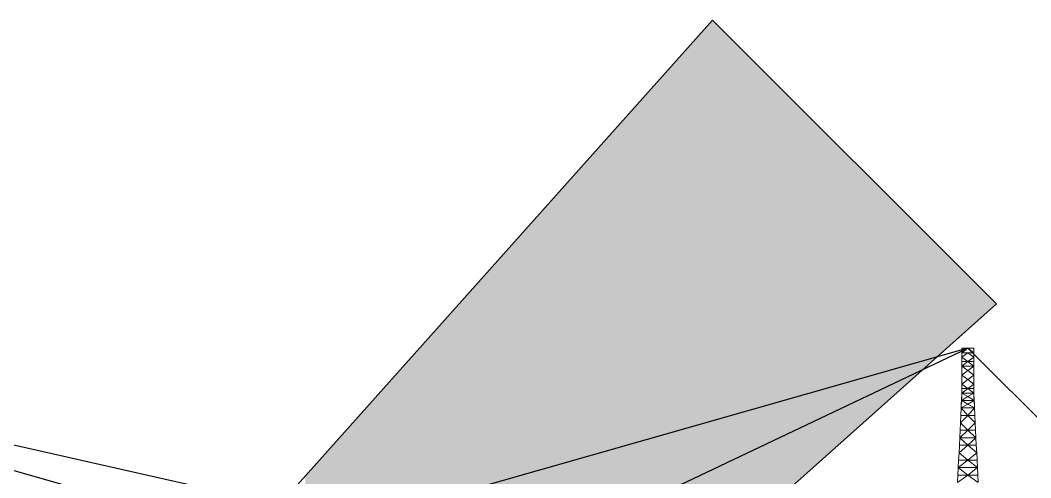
# Model space of a CAD drawing. Header units: millimetres. Extents: x 674 to 5889, y -153 to 3954.
# Drawn here: x 1931.7 to 2107, y 2016.6 to 2096.1 of the extents above; entities that cross this region are included whole.
import ezdxf

# ---------------------------------------------------------------- set-up
doc = ezdxf.new("R2010")
doc.units = ezdxf.units.MM
for name, color, linetype, transparency in [('Cables2', 3, 'Continuous', 0.65), ('Effective Aperture Area', 2, 'Continuous', 0.75), ('Effective Aperture2', 2, 'Continuous', 0.9)]:
    doc.layers.add(name, color=color, linetype=linetype, transparency=transparency)
doc.layers.add('Ropes', color=3, linetype='Continuous')
doc.layers.add('Towers', color=1, linetype='Continuous', lineweight=0)

msp = doc.modelspace()

# ---------------------------------------------------------------- hatches: boundary and pattern name
at = {"layer": 'Effective Aperture2'}
h = msp.add_hatch(color=256, dxfattribs=at)
h.dxf.hatch_style = 1
h.paths.add_polyline_path([(1976.072, 1989.293), (1976.072, 2006.44), (1971.758, 2006.44), (1936.318, 1966.733)])
h.paths.add_polyline_path([(1998.611, 2011.403), (1981.172, 2016.64), (1981.172, 2006.44)])
h.paths.add_polyline_path([(2004.167, 2005.237), (2003.566, 2005.838), (2006.701, 2008.973), (1998.611, 2011.403), (1981.172, 2006.44), (1976.072, 2006.44), (1976.072, 1989.293)])
h.paths.add_polyline_path([(2076.395, 2071.454), (2051.767, 2096.082), (1980.862, 2016.64), (1981.172, 2016.64), (1998.611, 2011.403), (2023.398, 2018.457)])
h.paths.add_polyline_path([(2101.023, 2046.826), (2076.395, 2071.454), (2023.398, 2018.457), (2090.697, 2037.61)])
h.paths.add_polyline_path([(2090.697, 2037.61), (2023.398, 2018.457), (2014.384, 2009.444), (2017.991, 2005.838), (2017.795, 2005.642), (2045.543, 1997.308)])
h.paths.add_polyline_path([(2023.398, 2018.457), (1998.611, 2011.403), (2006.701, 2008.973), (2010.778, 2013.05), (2014.384, 2009.444)])
h.paths.add_polyline_path([(2045.543, 1997.308), (2017.795, 2005.642), (2010.778, 1998.625), (2010.177, 1999.226), (1976.072, 1939.129), (1976.072, 1935.304)])
h.paths.add_polyline_path([(1976.072, 1939.129), (1971.674, 1931.378), (1976.072, 1935.304)])

# ---------------------------------------------------------------- linework, layer by layer
at = {"layer": 'Cables2'}
for p, q in [((2003.566, 2005.838), (1856.072, 2039.14)), ((2010.778, 1998.625), (2096.072, 2039.14))]:
    msp.add_line(p, q, dxfattribs=at)
at = {"layer": 'Effective Aperture Area'}
for p, q in [((1936.318, 1966.733), (2051.767, 2096.082)), ((2051.767, 2096.082), (2101.023, 2046.826)), ((1971.674, 1931.378), (2101.023, 2046.826))]:
    msp.add_line(p, q, dxfattribs=at)
at = {"layer": 'Ropes'}
for p, q in [((1856.072, 2039.14), (1970.972, 2006.44)), ((2096.072, 2039.14), (1981.172, 2006.44)), ((2096.072, 2039.14), (2211.072, 1924.14))]:
    msp.add_line(p, q, dxfattribs=at)
at = {"layer": 'Towers'}
for p, q in [((2096.072, 2039.14), (2095.036, 2038.363)), ((2095.036, 2039.14), (2096.072, 2039.14)), ((2096.072, 2039.14), (2095.036, 2038.363)), ((2095.036, 2039.14), (2096.072, 2039.14)), ((2095.036, 2039.14), (2095.036, 2038.363)), ((2095.036, 2038.363), (2095.036, 2039.14)), ((2095.036, 2039.14), (2095.036, 2038.363)), ((2095.036, 2038.363), (2095.036, 2039.14)), ((2096.072, 2039.14), (2097.109, 2038.363)), ((2097.109, 2039.14), (2096.072, 2039.14)), ((2096.072, 2039.14), (2097.109, 2038.363)), ((2097.109, 2039.14), (2096.072, 2039.14)), ((2097.109, 2039.14), (2097.109, 2038.363)), ((2097.109, 2038.363), (2097.109, 2039.14)), ((2097.109, 2039.14), (2097.109, 2038.363)), ((2097.109, 2038.363), (2097.109, 2039.14)), ((2096.072, 2038.363), (2095.036, 2037.585)), ((2095.036, 2038.363), (2096.072, 2038.363)), ((2096.072, 2038.363), (2095.036, 2037.585)), ((2095.036, 2038.363), (2096.072, 2038.363)), ((2095.036, 2038.363), (2095.036, 2037.585)), ((2095.036, 2037.585), (2095.036, 2038.363)), ((2095.036, 2038.363), (2095.036, 2037.585)), ((2095.036, 2037.585), (2095.036, 2038.363)), ((2095.036, 2037.585), (2096.072, 2036.808)), ((2095.036, 2037.585), (2096.072, 2036.808)), ((2095.036, 2037.585), (2095.036, 2036.808)), ((2095.036, 2036.808), (2095.036, 2037.585)), ((2095.036, 2037.585), (2095.036, 2036.808)), ((2095.036, 2036.808), (2095.036, 2037.585)), ((2096.072, 2038.363), (2097.109, 2037.585)), ((2097.109, 2038.363), (2096.072, 2038.363)), ((2096.072, 2038.363), (2097.109, 2037.585)), ((2097.109, 2038.363), (2096.072, 2038.363)), ((2097.109, 2037.585), (2096.072, 2036.808)), ((2097.109, 2037.585), (2096.072, 2036.808)), ((2097.109, 2038.363), (2097.109, 2037.585)), ((2097.109, 2037.585), (2097.109, 2038.363)), ((2097.109, 2038.363), (2097.109, 2037.585)), ((2097.109, 2037.585), (2097.109, 2038.363)), ((2097.109, 2037.585), (2097.109, 2036.808)), ((2097.109, 2036.808), (2097.109, 2037.585)), ((2097.109, 2037.585), (2097.109, 2036.808)), ((2097.109, 2036.808), (2097.109, 2037.585)), ((2096.072, 2036.808), (2095.036, 2036.808)), ((2095.036, 2036.808), (2096.072, 2036.808)), ((2095.036, 2036.808), (2096.072, 2036.808)), ((2096.072, 2036.808), (2095.036, 2036.031)), ((2095.036, 2036.808), (2096.072, 2036.808)), ((2096.072, 2036.808), (2095.036, 2036.031)), ((2095.036, 2036.808), (2095.036, 2036.031)), ((2095.036, 2036.031), (2095.036, 2036.808)), ((2095.036, 2036.808), (2095.036, 2036.031)), ((2095.036, 2036.031), (2095.036, 2036.808)), ((2095.036, 2036.031), (2097.109, 2036.031)), ((2095.036, 2036.031), (2096.072, 2035.253)), ((2095.036, 2036.031), (2097.109, 2036.031)), ((2095.036, 2036.031), (2096.072, 2035.253)), ((2095.036, 2036.031), (2095.036, 2035.253)), ((2095.036, 2034.476), (2095.036, 2036.031)), ((2095.036, 2036.031), (2095.036, 2035.253)), ((2095.036, 2034.476), (2095.036, 2036.031)), ((2096.072, 2035.253), (2095.036, 2034.476)), ((2096.072, 2035.253), (2095.036, 2034.476)), ((2095.036, 2035.253), (2095.036, 2034.476)), ((2095.036, 2035.253), (2095.036, 2034.476)), ((2097.109, 2036.808), (2096.072, 2036.808)), ((2096.072, 2036.808), (2097.109, 2036.808)), ((2096.072, 2036.808), (2097.109, 2036.808)), ((2096.072, 2036.808), (2097.109, 2036.031)), ((2096.072, 2036.808), (2097.109, 2036.808)), ((2096.072, 2036.808), (2097.109, 2036.031)), ((2097.109, 2036.031), (2096.072, 2035.253)), ((2097.109, 2036.031), (2096.072, 2035.253)), ((2096.072, 2035.253), (2097.109, 2034.476)), ((2096.072, 2035.253), (2097.109, 2034.476)), ((2097.109, 2036.808), (2097.109, 2036.031)), ((2097.109, 2036.031), (2097.109, 2036.808)), ((2097.109, 2036.808), (2097.109, 2036.031)), ((2097.109, 2036.031), (2097.109, 2036.808)), ((2097.109, 2036.031), (2097.109, 2035.253)), ((2097.109, 2034.476), (2097.109, 2036.031)), ((2097.109, 2036.031), (2097.109, 2035.253)), ((2097.109, 2034.476), (2097.109, 2036.031)), ((2097.109, 2035.253), (2097.109, 2034.476)), ((2097.109, 2035.253), (2097.109, 2034.476)), ((2095.036, 2034.476), (2096.072, 2033.699)), ((2095.036, 2034.476), (2096.072, 2033.699)), ((2095.036, 2034.476), (2095.036, 2033.699)), ((2095.036, 2032.921), (2095.036, 2034.476)), ((2095.036, 2034.476), (2095.036, 2033.699)), ((2095.036, 2032.921), (2095.036, 2034.476)), ((2096.072, 2033.699), (2095.036, 2032.921)), ((2096.072, 2033.699), (2095.036, 2032.921)), ((2095.036, 2033.699), (2095.036, 2032.921)), ((2095.036, 2033.699), (2095.036, 2032.921)), ((2097.109, 2034.476), (2096.072, 2033.699)), ((2097.109, 2034.476), (2096.072, 2033.699)), ((2096.072, 2033.699), (2097.109, 2032.921)), ((2096.072, 2033.699), (2097.109, 2032.921)), ((2097.109, 2034.476), (2097.109, 2033.699)), ((2097.109, 2032.921), (2097.109, 2034.476)), ((2097.109, 2034.476), (2097.109, 2033.699)), ((2097.109, 2032.921), (2097.109, 2034.476)), ((2097.109, 2033.699), (2097.109, 2032.921)), ((2097.109, 2033.699), (2097.109, 2032.921)), ((2095.036, 2032.921), (2096.072, 2032.144)), ((2095.036, 2032.921), (2096.072, 2032.144)), ((2095.036, 2032.921), (2095.036, 2032.144)), ((2095.036, 2032.144), (2095.036, 2032.921)), ((2095.036, 2032.921), (2095.036, 2032.144)), ((2095.036, 2032.144), (2095.036, 2032.921)), ((2096.072, 2032.144), (2095.036, 2032.144)), ((2095.036, 2032.144), (2096.072, 2032.144)), ((2096.072, 2032.144), (2095.036, 2031.366)), ((2096.072, 2032.144), (2095.036, 2032.144)), ((2096.072, 2032.144), (2095.036, 2031.366)), ((2096.072, 2032.144), (2095.036, 2032.144)), ((2095.036, 2032.144), (2095.036, 2031.366)), ((2095.036, 2031.366), (2095.036, 2032.144)), ((2095.036, 2032.144), (2095.036, 2031.366)), ((2095.036, 2031.366), (2095.036, 2032.144)), ((2097.109, 2032.921), (2096.072, 2032.144)), ((2097.109, 2032.921), (2096.072, 2032.144)), ((2097.109, 2032.144), (2096.072, 2032.144)), ((2096.072, 2032.144), (2097.109, 2032.144)), ((2096.072, 2032.144), (2097.109, 2031.366)), ((2096.072, 2032.144), (2097.109, 2032.144)), ((2096.072, 2032.144), (2097.109, 2031.366)), ((2096.072, 2032.144), (2097.109, 2032.144)), ((2097.109, 2032.921), (2097.109, 2032.144)), ((2097.109, 2032.144), (2097.109, 2032.921)), ((2097.109, 2032.921), (2097.109, 2032.144)), ((2097.109, 2032.144), (2097.109, 2032.921)), ((2097.109, 2032.144), (2097.109, 2031.366)), ((2097.109, 2031.366), (2097.109, 2032.144)), ((2097.109, 2032.144), (2097.109, 2031.366)), ((2097.109, 2031.366), (2097.109, 2032.144)), ((2094.912, 2028.775), (2094.974, 2030.071)), ((2094.912, 2028.775), (2094.974, 2030.071)), ((2094.944, 2029.438), (2094.974, 2030.071)), ((2094.974, 2030.071), (2094.944, 2029.438)), ((2094.974, 2030.071), (2095.036, 2031.366)), ((2094.974, 2030.071), (2095.036, 2031.366)), ((2096.074, 2030.738), (2094.974, 2030.071)), ((2096.074, 2030.738), (2094.974, 2030.071)), ((2095.006, 2030.738), (2094.974, 2030.071)), ((2095.006, 2030.738), (2094.974, 2030.071)), ((2094.974, 2030.071), (2097.171, 2030.071)), ((2094.974, 2030.071), (2096.063, 2029.438)), ((2094.974, 2030.071), (2097.171, 2030.071)), ((2094.974, 2030.071), (2096.063, 2029.438)), ((2095.006, 2030.738), (2095.036, 2031.366)), ((2095.036, 2031.366), (2095.006, 2030.738)), ((2095.036, 2031.366), (2097.109, 2031.366)), ((2095.036, 2031.366), (2096.074, 2030.738)), ((2095.036, 2031.366), (2097.109, 2031.366)), ((2095.036, 2031.366), (2096.074, 2030.738)), ((2096.063, 2029.438), (2097.171, 2030.071)), ((2096.063, 2029.438), (2097.171, 2030.071)), ((2096.074, 2030.738), (2097.109, 2031.366)), ((2096.074, 2030.738), (2097.109, 2031.366)), ((2096.074, 2030.738), (2097.171, 2030.071)), ((2096.074, 2030.738), (2097.171, 2030.071)), ((2097.139, 2030.738), (2097.109, 2031.366)), ((2097.171, 2030.071), (2097.109, 2031.366)), ((2097.109, 2031.366), (2097.139, 2030.738)), ((2097.171, 2030.071), (2097.109, 2031.366)), ((2097.139, 2030.738), (2097.171, 2030.071)), ((2097.139, 2030.738), (2097.171, 2030.071)), ((2097.201, 2029.438), (2097.171, 2030.071)), ((2097.233, 2028.775), (2097.171, 2030.071)), ((2097.171, 2030.071), (2097.201, 2029.438)), ((2097.233, 2028.775), (2097.171, 2030.071)), ((2094.912, 2028.775), (2094.85, 2027.482)), ((2094.85, 2027.48), (2094.912, 2028.775)), ((2094.912, 2028.775), (2094.85, 2027.482)), ((2094.85, 2027.48), (2094.912, 2028.775)), ((2096.063, 2029.438), (2094.912, 2028.775)), ((2096.063, 2029.438), (2094.912, 2028.775)), ((2094.944, 2029.438), (2094.912, 2028.775)), ((2094.944, 2029.438), (2094.912, 2028.775)), ((2094.912, 2028.775), (2097.233, 2028.775)), ((2094.912, 2028.775), (2096.072, 2027.482)), ((2094.912, 2028.775), (2097.233, 2028.775)), ((2094.912, 2028.775), (2096.072, 2027.482)), ((2096.063, 2029.438), (2097.233, 2028.775)), ((2096.063, 2029.438), (2097.233, 2028.775)), ((2097.233, 2028.775), (2096.072, 2027.482)), ((2097.233, 2028.775), (2096.072, 2027.482)), ((2097.201, 2029.438), (2097.233, 2028.775)), ((2097.201, 2029.438), (2097.233, 2028.775)), ((2097.233, 2028.775), (2097.295, 2027.482)), ((2097.295, 2027.48), (2097.233, 2028.775)), ((2097.233, 2028.775), (2097.295, 2027.482)), ((2097.295, 2027.48), (2097.233, 2028.775)), ((2096.072, 2027.482), (2094.788, 2026.184)), ((2096.072, 2027.482), (2094.788, 2026.184)), ((2094.85, 2027.482), (2094.788, 2026.184)), ((2094.85, 2027.482), (2094.788, 2026.184)), ((2094.788, 2026.184), (2094.85, 2027.48)), ((2094.788, 2026.184), (2094.85, 2027.48)), ((2096.072, 2027.482), (2094.85, 2027.482)), ((2094.85, 2027.482), (2096.072, 2027.482)), ((2096.072, 2027.482), (2094.85, 2027.48)), ((2096.072, 2027.482), (2094.85, 2027.48)), ((2094.85, 2027.482), (2094.85, 2027.48)), ((2094.85, 2027.482), (2094.85, 2027.48)), ((2097.295, 2027.482), (2096.072, 2027.482)), ((2096.072, 2027.482), (2097.295, 2027.482)), ((2096.072, 2027.482), (2097.295, 2027.48)), ((2096.072, 2027.482), (2097.357, 2026.184)), ((2096.072, 2027.482), (2097.295, 2027.48)), ((2096.072, 2027.482), (2097.357, 2026.184)), ((2097.295, 2027.482), (2097.295, 2027.48)), ((2097.295, 2027.482), (2097.357, 2026.184)), ((2097.295, 2027.482), (2097.295, 2027.48)), ((2097.295, 2027.482), (2097.357, 2026.184)), ((2097.357, 2026.184), (2097.295, 2027.48)), ((2097.357, 2026.184), (2097.295, 2027.48)), ((2096.072, 2024.889), (2094.664, 2023.593)), ((2096.072, 2024.889), (2094.664, 2023.593)), ((2094.726, 2024.889), (2094.664, 2023.593)), ((2094.726, 2024.889), (2094.664, 2023.593)), ((2094.664, 2023.593), (2094.726, 2024.888)), ((2094.664, 2023.593), (2094.726, 2024.888)), ((2094.788, 2026.184), (2094.726, 2024.889)), ((2094.726, 2024.888), (2094.788, 2026.184)), ((2094.788, 2026.184), (2094.726, 2024.889)), ((2094.726, 2024.888), (2094.788, 2026.184)), ((2096.072, 2024.889), (2094.726, 2024.888)), ((2096.072, 2024.889), (2094.726, 2024.888)), ((2094.726, 2024.889), (2094.726, 2024.888)), ((2094.726, 2024.889), (2094.726, 2024.888)), ((2094.788, 2026.184), (2096.072, 2024.889)), ((2094.788, 2026.184), (2096.072, 2024.889)), ((2097.357, 2026.184), (2096.072, 2024.889)), ((2097.357, 2026.184), (2096.072, 2024.889)), ((2096.072, 2024.889), (2097.419, 2024.888)), ((2096.072, 2024.889), (2097.481, 2023.593)), ((2096.072, 2024.889), (2097.419, 2024.888)), ((2096.072, 2024.889), (2097.481, 2023.593)), ((2097.357, 2026.184), (2097.419, 2024.889)), ((2097.419, 2024.888), (2097.357, 2026.184)), ((2097.357, 2026.184), (2097.419, 2024.889)), ((2097.419, 2024.888), (2097.357, 2026.184)), ((2097.419, 2024.889), (2097.419, 2024.888)), ((2097.419, 2024.889), (2097.481, 2023.593)), ((2097.419, 2024.889), (2097.419, 2024.888)), ((2097.419, 2024.889), (2097.481, 2023.593)), ((2097.481, 2023.593), (2097.419, 2024.888)), ((2097.481, 2023.593), (2097.419, 2024.888)), ((2094.664, 2023.593), (2094.602, 2022.295)), ((2094.602, 2022.297), (2094.664, 2023.593)), ((2094.664, 2023.593), (2094.602, 2022.295)), ((2094.602, 2022.297), (2094.664, 2023.593)), ((2094.664, 2023.593), (2097.481, 2023.593)), ((2094.664, 2023.593), (2096.072, 2022.295)), ((2094.664, 2023.593), (2097.481, 2023.593)), ((2094.664, 2023.593), (2096.072, 2022.295)), ((2097.481, 2023.593), (2096.072, 2022.295)), ((2097.481, 2023.593), (2096.072, 2022.295)), ((2097.481, 2023.593), (2097.543, 2022.295)), ((2097.543, 2022.297), (2097.481, 2023.593)), ((2097.481, 2023.593), (2097.543, 2022.295)), ((2097.543, 2022.297), (2097.481, 2023.593)), ((2094.54, 2021.002), (2094.602, 2022.297)), ((2094.54, 2021.002), (2094.602, 2022.297)), ((2096.072, 2022.295), (2094.54, 2021.002)), ((2096.072, 2022.295), (2094.54, 2021.002)), ((2094.602, 2022.295), (2094.54, 2021.002)), ((2094.602, 2022.295), (2094.54, 2021.002)), ((2096.072, 2022.295), (2094.602, 2022.297)), ((2096.072, 2022.295), (2094.602, 2022.297)), ((2094.602, 2022.295), (2094.602, 2022.297)), ((2094.602, 2022.295), (2094.602, 2022.297)), ((2096.072, 2022.295), (2094.602, 2022.295)), ((2094.602, 2022.295), (2096.072, 2022.295)), ((2096.072, 2022.295), (2097.543, 2022.297)), ((2096.072, 2022.295), (2097.543, 2022.297)), ((2097.543, 2022.295), (2096.072, 2022.295)), ((2096.072, 2022.295), (2097.543, 2022.295)), ((2096.072, 2022.295), (2097.605, 2021.002)), ((2096.072, 2022.295), (2097.605, 2021.002)), ((2097.543, 2022.295), (2097.543, 2022.297)), ((2097.605, 2021.002), (2097.543, 2022.297)), ((2097.543, 2022.295), (2097.543, 2022.297)), ((2097.605, 2021.002), (2097.543, 2022.297)), ((2097.543, 2022.295), (2097.605, 2021.002)), ((2097.543, 2022.295), (2097.605, 2021.002)), ((2096.072, 2019.709), (2094.416, 2018.41)), ((2096.072, 2019.709), (2094.416, 2018.41)), ((2094.478, 2019.709), (2094.416, 2018.41)), ((2094.478, 2019.709), (2094.416, 2018.41)), ((2094.416, 2018.41), (2094.478, 2019.706)), ((2094.416, 2018.41), (2094.478, 2019.706)), ((2094.54, 2021.002), (2094.478, 2019.709)), ((2094.478, 2019.706), (2094.54, 2021.002)), ((2094.54, 2021.002), (2094.478, 2019.709)), ((2094.478, 2019.706), (2094.54, 2021.002)), ((2096.072, 2019.709), (2094.478, 2019.706)), ((2096.072, 2019.709), (2094.478, 2019.706)), ((2094.478, 2019.709), (2094.478, 2019.706)), ((2094.478, 2019.709), (2094.478, 2019.706)), ((2094.54, 2021.002), (2096.072, 2019.709)), ((2094.54, 2021.002), (2096.072, 2019.709)), ((2097.605, 2021.002), (2096.072, 2019.709)), ((2097.605, 2021.002), (2096.072, 2019.709)), ((2096.072, 2019.709), (2097.666, 2019.706)), ((2096.072, 2019.709), (2097.728, 2018.41)), ((2096.072, 2019.709), (2097.666, 2019.706)), ((2096.072, 2019.709), (2097.728, 2018.41)), ((2097.605, 2021.002), (2097.666, 2019.709)), ((2097.666, 2019.706), (2097.605, 2021.002)), ((2097.605, 2021.002), (2097.666, 2019.709)), ((2097.666, 2019.706), (2097.605, 2021.002)), ((2097.666, 2019.709), (2097.666, 2019.706)), ((2097.666, 2019.709), (2097.728, 2018.41)), ((2097.666, 2019.709), (2097.666, 2019.706)), ((2097.666, 2019.709), (2097.728, 2018.41)), ((2097.728, 2018.41), (2097.666, 2019.706)), ((2097.728, 2018.41), (2097.666, 2019.706)), ((2094.354, 2017.115), (2094.416, 2018.41)), ((2094.354, 2017.115), (2094.416, 2018.41)), ((2094.416, 2018.41), (2094.355, 2017.126)), ((2094.416, 2018.41), (2094.355, 2017.126)), ((2094.416, 2018.41), (2097.728, 2018.41)), ((2094.416, 2018.41), (2096.072, 2017.126)), ((2094.416, 2018.41), (2097.728, 2018.41)), ((2094.416, 2018.41), (2096.072, 2017.126)), ((2097.728, 2018.41), (2096.073, 2017.126)), ((2097.728, 2018.41), (2096.073, 2017.126)), ((2097.728, 2018.41), (2097.79, 2017.126)), ((2097.79, 2017.115), (2097.728, 2018.41)), ((2097.728, 2018.41), (2097.79, 2017.126)), ((2097.79, 2017.115), (2097.728, 2018.41)), ((2096.072, 2017.126), (2094.292, 2015.819)), ((2096.072, 2017.126), (2094.292, 2015.819)), ((2094.355, 2017.126), (2094.292, 2015.819)), ((2094.355, 2017.126), (2094.292, 2015.819)), ((2094.292, 2015.819), (2094.354, 2017.115)), ((2094.292, 2015.819), (2094.354, 2017.115)), ((2096.072, 2017.126), (2094.354, 2017.115)), ((2096.072, 2017.126), (2094.354, 2017.115)), ((2094.355, 2017.126), (2094.354, 2017.115)), ((2094.355, 2017.126), (2094.354, 2017.115)), ((2096.073, 2017.126), (2094.355, 2017.126)), ((2094.355, 2017.126), (2096.072, 2017.126)), ((2096.072, 2017.126), (2097.79, 2017.126)), ((2097.79, 2017.126), (2096.073, 2017.126)), ((2096.073, 2017.126), (2097.79, 2017.115)), ((2096.073, 2017.126), (2097.852, 2015.819)), ((2096.073, 2017.126), (2097.79, 2017.115)), ((2096.073, 2017.126), (2097.852, 2015.819)), ((2097.79, 2017.126), (2097.79, 2017.115)), ((2097.79, 2017.126), (2097.852, 2015.819)), ((2097.79, 2017.126), (2097.79, 2017.115)), ((2097.79, 2017.126), (2097.852, 2015.819)), ((2097.852, 2015.819), (2097.79, 2017.115)), ((2097.852, 2015.819), (2097.79, 2017.115))]:
    msp.add_line(p, q, dxfattribs=at)

doc.saveas('drawing.dxf')
